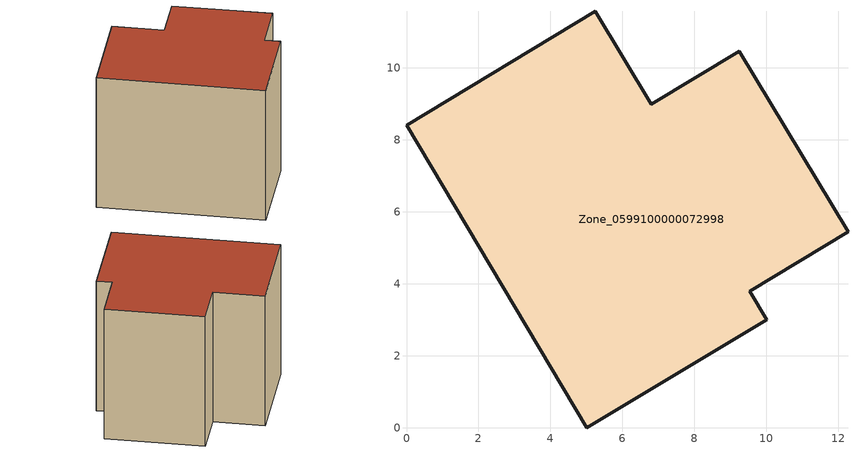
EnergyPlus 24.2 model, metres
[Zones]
Zone_0599100000072998
 floor ground (C_G): 10.01,3.01 5.01,0 0,8.4 5.24,11.57 6.8,8.99 9.25,10.46 12.27,5.45 9.54,3.8 z0
 wall outside (C_F): 9.54,3.8 12.27,5.45 9.25,10.46 6.8,8.99 5.24,11.57 0,8.4 5.01,0 10.01,3.01 9.54,3.8 z0:8.46
 roof outside (C_R): 5.01,0 10.01,3.01 9.54,3.8 12.27,5.45 9.25,10.46 6.8,8.99 5.24,11.57 0,8.4 z8.46
[BUILDING]
Pand.0599100000072998: North Axis=0; Terrain=City; Loads Convergence Tolerance Value=0.04; Temperature Convergence Tolerance Value=0.4; Solar Distribution=FullExterior; Maximum Number of Warmup Days=25; Minimum Number of Warmup Days=1
[Site:Location]
Rotterdam.The.Hague.AP_ZH_NLD Design_Conditions: Latitude=51.96; Longitude=4.45; Time Zone=1; Elevation=-4.5
[SITE:GROUNDTEMPERATURE:BUILDINGSURFACE]
18, 18, 18, 18, 18, 18, 18, 18, 18, 18, 18, 18
[MATERIAL] Thermal Absorptance=0.9; Solar Absorptance=0.7; Visible Absorptance=0.7
Name | Roughness | Thickness | Conductivity | Density | Specific Heat
G.TC.1946-1964 | MediumSmooth | 0.15 | 1 | 540 | 1210
F.TC.1946-1964 | Rough | 0.3 | 0.857143 | 1920 | 840
R.TC.1946-1964 | MediumRough | 0.2 | 0.235294 | 1500 | 1000
[CONSTRUCTION]
C_G: G.TC.1946-1964
C_F: F.TC.1946-1964
C_R: R.TC.1946-1964
[ZONE]
Zone_0599100000072998: Type=1; Multiplier=1; Ceiling Height=Autocalculate; Volume=Autocalculate; Floor Area=autocalculate; Part of Total Floor Area=Yes
[ZONEINFILTRATION:DESIGNFLOWRATE]
Infil_Zone_0599100000072998: Zone or ZoneList or Space or SpaceList=Zone_0599100000072998; Schedule=AlwaysOn; Design Flow Rate Calculation Method=Flow/Area; Flow Rate per Floor Area=0.003; Constant Term Coefficient=1; Temperature Term Coefficient=0; Velocity Term Coefficient=0; Velocity Squared Term Coefficient=0
[HVACTEMPLATE:ZONE:IDEALLOADSAIRSYSTEM]
Zone_0599100000072998: Maximum Heating Supply Air Temperature=50; Minimum Cooling Supply Air Temperature=13; Maximum Heating Supply Air Humidity Ratio=0.0156; Minimum Cooling Supply Air Humidity Ratio=0.0077; Heating Limit=NoLimit; Cooling Limit=NoLimit; Dehumidification Control Type=ConstantSensibleHeatRatio; Cooling Sensible Heat Ratio=0.7; Dehumidification Setpoint=60; Humidification Control Type=None; Humidification Setpoint=30; Outdoor Air Method=None; Outdoor Air Flow Rate per Person=0.00944; Outdoor Air Flow Rate per Zone Floor Area=0; Outdoor Air Flow Rate per Zone=0; Demand Controlled Ventilation Type=None; Outdoor Air Economizer Type=NoEconomizer; Heat Recovery Type=None; Sensible Heat Recovery Effectiveness=0.7; Latent Heat Recovery Effectiveness=0.65
[ZONECONTROL:THERMOSTAT]
ThermostatControl_Zone_0599100000072998: Zone or ZoneList=Zone_0599100000072998; Control Type Schedule=DualSetpointControlType; Control 1=Thermostat_Zone_0599100000072998; Temperature Difference Between Cutout And Setpoint=0
[THERMOSTATSETPOINT:DUALSETPOINT]
Thermostat_Zone_0599100000072998: Heating Setpoint Temperature Schedule=HeatingSetpoint_Zone_0599100000072998; Cooling Setpoint Temperature Schedule=CoolingSetpoint_Zone_0599100000072998
[SCHEDULE:COMPACT]
HeatingSetpoint_Zone_0599100000072998: Through: 12/31, For: AllDays, Until: 24:00, 21
CoolingSetpoint_Zone_0599100000072998: Through: 12/31, For: AllDays, Until: 24:00, 24
DualSetpointControlType: Through: 12/31, For: AllDays, Until: 24:00, 4
AlwaysOn: Through: 12/31, For: AllDays, Until: 24:00, 1
